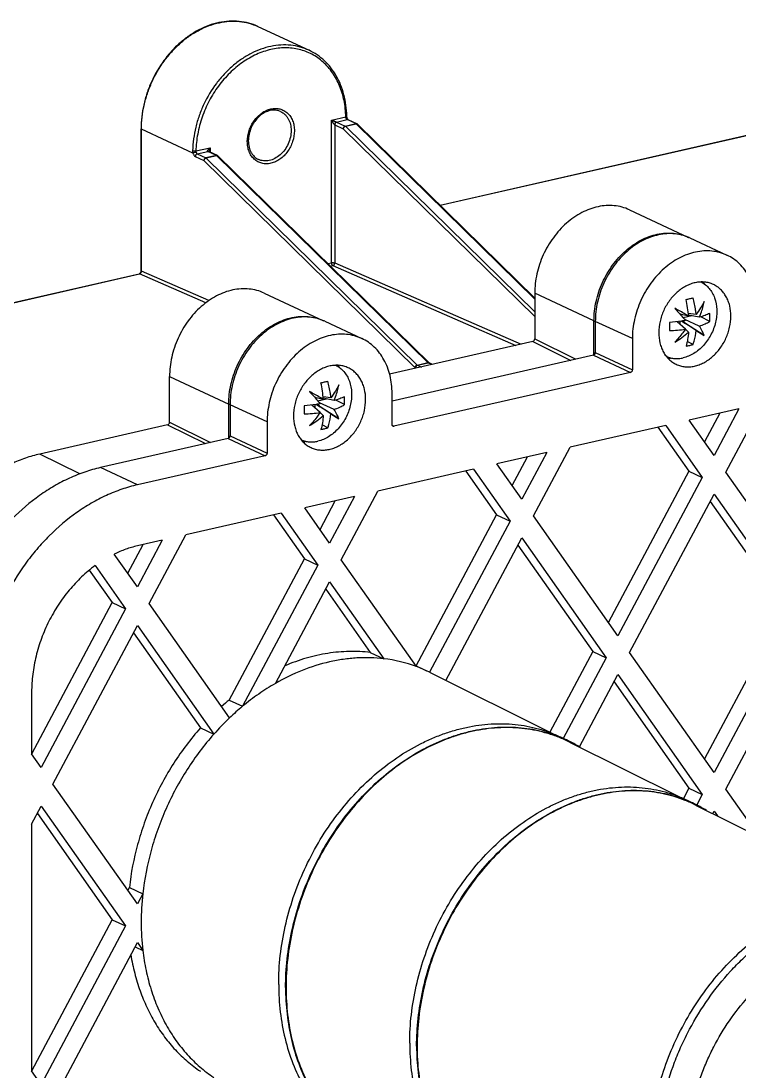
# Model space of a CAD drawing. Header units: millimetres. Extents: x 0 to 594, y 0 to 420.
# Drawn here: x 332.6 to 393.8, y 46.2 to 135.7 of the extents above; entities that cross this region are included whole.
import ezdxf

# ---------------------------------------------------------------- set-up
doc = ezdxf.new("R2010")
doc.units = ezdxf.units.MM
doc.header["$LTSCALE"] = 32.67
doc.layers.add('00_COMPONENTI', color=7, linetype='CONTINUOUS')

msp = doc.modelspace()

# ---------------------------------------------------------------- linework, layer by layer
at = {"layer": '00_COMPONENTI', "color": 7, "linetype": 'Continuous'}
for p, q in [((352.758, 135.214), (357.117, 133.187)), ((361.175, 126.936), (360.447, 127.275)), ((368.276, 119.994), (400.631, 127.369)), ((342.796, 114.404), (342.796, 126.503)), ((376.35, 112.079), (361.231, 126.898)), ((349.298, 124.229), (348.57, 124.567)), ((367.338, 106.563), (349.353, 124.19)), ((384.415, 119.6), (389.463, 117.253)), ((389.577, 117.2), (392.732, 115.733)), ((310.431, 106.807), (342.623, 114.146)), ((353.287, 112.504), (358.335, 110.157)), ((376.35, 112.492), (376.35, 108.599)), ((358.45, 110.103), (361.604, 108.637)), ((381.512, 110.092), (381.512, 107.444)), ((389.19, 109.43), (388.475, 110.065)), ((388.728, 110.1), (388.728, 109.841)), ((389.458, 110.545), (388.731, 110.714)), ((390.103, 109.329), (388.874, 110.122)), ((388.874, 110.122), (389.19, 109.92)), ((389.736, 110.578), (388.994, 110.409)), ((389.19, 109.92), (389.017, 110.145)), ((390.371, 109.699), (389.131, 110.246)), ((390.103, 110.692), (389.438, 110.779)), ((390.371, 110.444), (389.45, 110.638)), ((391.268, 110.1), (390.517, 110.488)), ((389.458, 109.182), (389.186, 109.425)), ((389.19, 109.43), (389.187, 109.424)), ((390.791, 108.889), (389.19, 109.92)), ((390.103, 109.329), (390.791, 108.889)), ((376.186, 108.373), (363.983, 105.591)), ((384.667, 108.625), (384.667, 105.977)), ((389.839, 108.124), (389.346, 108.379)), ((381.349, 107.218), (364.188, 103.306)), ((367.631, 106.423), (367.351, 106.553)), ((384.503, 105.751), (364.352, 101.157)), ((345.223, 101.503), (345.223, 105.396)), ((364.188, 101.309), (364.188, 103.956)), ((350.385, 102.996), (350.385, 100.348)), ((358.062, 102.334), (357.347, 102.969)), ((357.6, 103.004), (357.6, 102.745)), ((358.33, 103.449), (357.603, 103.618)), ((357.746, 103.026), (358.062, 102.824)), ((358.976, 102.233), (357.746, 103.026)), ((358.608, 103.482), (357.867, 103.313)), ((358.062, 102.824), (357.889, 103.049)), ((359.243, 102.603), (358.003, 103.15)), ((358.976, 103.596), (358.31, 103.683)), ((359.243, 103.348), (358.323, 103.542)), ((360.14, 103.004), (359.389, 103.392)), ((392.63, 97.262), (395.749, 103.114)), ((358.33, 102.086), (358.058, 102.329)), ((358.062, 102.334), (358.059, 102.328)), ((359.663, 101.793), (358.062, 102.824)), ((358.976, 102.233), (359.663, 101.793)), ((393.749, 102.658), (389.511, 101.692)), ((392.119, 102.287), (390.815, 99.84)), ((393.749, 102.658), (391.63, 98.683)), ((345.059, 101.277), (334.164, 98.793)), ((353.539, 101.529), (353.539, 98.881)), ((358.711, 101.028), (358.218, 101.283)), ((387.511, 101.236), (379.365, 99.379)), ((386.846, 101.085), (389.483, 97.34)), ((387.511, 101.236), (390.63, 96.806)), ((391.63, 98.683), (389.511, 101.692)), ((350.221, 100.122), (339.326, 97.638)), ((376.247, 93.528), (379.365, 99.379)), ((353.376, 98.655), (342.481, 96.171)), ((377.365, 98.923), (373.128, 97.958)), ((374.432, 96.105), (375.736, 98.552)), ((377.365, 98.923), (375.247, 94.948)), ((371.128, 97.502), (362.982, 95.645)), ((371.128, 97.502), (374.247, 93.072)), ((375.247, 94.948), (373.128, 97.958)), ((370.463, 97.35), (373.1, 93.605)), ((389.483, 97.34), (382.624, 84.469)), ((390.63, 96.806), (383.438, 83.312)), ((389.483, 97.34), (390.63, 96.806)), ((399.821, 87.047), (392.63, 97.262)), ((360.982, 95.189), (356.745, 94.223)), ((358.049, 92.371), (359.353, 94.817)), ((360.982, 95.189), (358.864, 91.213)), ((359.864, 89.793), (362.982, 95.645)), ((384.438, 81.892), (391.63, 95.386)), ((391.63, 95.386), (398.821, 85.17)), ((358.864, 91.213), (356.745, 94.223)), ((391.297, 94.762), (397.674, 85.704)), ((354.745, 93.767), (346.599, 91.91)), ((354.08, 93.615), (356.717, 89.87)), ((354.745, 93.767), (357.864, 89.337)), ((366.244, 80.742), (373.1, 93.605)), ((374.247, 93.072), (367.39, 80.205)), ((373.1, 93.605), (374.247, 93.072)), ((383.438, 83.312), (376.247, 93.528)), ((344.599, 91.454), (342.481, 87.479)), ((344.599, 91.454), (342.481, 90.971)), ((343.481, 86.058), (346.599, 91.91)), ((368.778, 79.512), (375.247, 91.651)), ((375.247, 91.651), (382.438, 81.436)), ((341.666, 88.636), (342.97, 91.082)), ((374.914, 91.027), (381.291, 81.969)), ((342.481, 87.479), (340.514, 90.272)), ((350.307, 77.843), (356.717, 89.87)), ((356.717, 89.87), (357.864, 89.337)), ((366.274, 80.688), (359.864, 89.793)), ((338.388, 88.9), (340.334, 86.136)), ((338.886, 89.288), (341.481, 85.602)), ((357.864, 89.337), (351.454, 77.309)), ((354.248, 79.256), (358.864, 87.916)), ((358.864, 87.916), (363.479, 81.36)), ((358.531, 87.293), (362.332, 81.894)), ((333.475, 73.265), (340.334, 86.136)), ((340.334, 86.136), (341.481, 85.602)), ((350.338, 76.318), (343.481, 86.058)), ((341.481, 85.602), (334.289, 72.108)), ((397.674, 85.704), (390.815, 72.833)), ((398.821, 85.17), (391.63, 71.676)), ((335.289, 70.687), (342.481, 84.182)), ((342.481, 84.182), (348.996, 74.927)), ((342.148, 83.558), (347.849, 75.46)), ((392.63, 70.256), (399.821, 83.75)), ((362.332, 81.894), (363.479, 81.36)), ((381.291, 81.969), (377.629, 75.096)), ((382.438, 81.436), (378.783, 74.576)), ((381.291, 81.969), (382.438, 81.436)), ((391.63, 71.676), (384.438, 81.892)), ((366.232, 80.747), (367.127, 80.331)), ((367.39, 80.205), (367.127, 80.331)), ((367.39, 80.205), (377.796, 75.013)), ((380.151, 73.847), (383.438, 80.015)), ((383.438, 80.015), (390.63, 69.8)), ((383.106, 79.391), (389.483, 70.333)), ((333.47, 78.516), (333.47, 73.271)), ((350.307, 77.843), (351.454, 77.309)), ((347.849, 75.46), (348.996, 74.927)), ((378.761, 74.587), (379.327, 74.305)), ((379.305, 74.26), (388.558, 69.643)), ((334.289, 72.108), (333.47, 73.271)), ((342.481, 60.472), (335.289, 70.687)), ((389.483, 70.333), (389.014, 69.453)), ((389.483, 70.333), (390.63, 69.8)), ((390.63, 69.8), (390.152, 68.903)), ((395.5, 66.179), (392.63, 70.256)), ((389.514, 69.222), (390.08, 68.939)), ((390.058, 68.894), (405.719, 61.08)), ((333.47, 67.274), (334.289, 68.811)), ((333.957, 68.187), (340.334, 59.129)), ((334.289, 68.811), (341.481, 58.595)), ((391.517, 68.167), (391.63, 68.379)), ((391.63, 68.379), (391.922, 67.964)), ((333.47, 67.274), (333.47, 46.265)), ((341.666, 61.629), (341.798, 61.877)), ((341.798, 61.877), (342.945, 61.343)), ((342.945, 61.343), (342.481, 60.472)), ((333.475, 46.258), (340.334, 59.129)), ((340.334, 59.129), (341.481, 58.595)), ((341.481, 58.595), (334.289, 45.101)), ((335.289, 43.681), (342.481, 57.175)), ((342.291, 56.819), (342.945, 56.515)), ((342.481, 57.175), (342.945, 56.515)), ((334.289, 45.101), (333.47, 46.265))]:
    msp.add_line(p, q, dxfattribs=at)
at = {"layer": '00_COMPONENTI', "color": 9, "linetype": 'Continuous'}
for p, q in [((359.02, 127.245), (360.246, 127.525)), ((359.02, 115.089), (359.02, 127.245)), ((359.462, 127.077), (360.363, 127.283)), ((359.462, 127.077), (360.19, 126.739)), ((361.091, 126.944), (360.363, 127.283)), ((368.288, 119.982), (400.608, 127.349)), ((342.832, 114.366), (342.832, 126.466)), ((347.222, 124.425), (342.832, 126.466)), ((359.298, 126.851), (359.298, 115.073)), ((359.298, 126.851), (360.026, 126.512)), ((360.026, 126.512), (376.35, 110.513)), ((360.19, 126.739), (361.091, 126.944)), ((360.224, 126.714), (361.125, 126.92)), ((360.224, 126.714), (376.35, 110.909)), ((376.35, 111.998), (361.125, 126.92)), ((347.472, 124.612), (348.698, 124.892)), ((347.584, 124.37), (348.485, 124.575)), ((347.584, 124.37), (348.312, 124.031)), ((349.213, 124.236), (348.485, 124.575)), ((348.698, 124.892), (348.698, 124.507)), ((347.42, 124.143), (348.149, 123.804)), ((348.149, 123.804), (366.133, 106.178)), ((349.213, 124.236), (348.312, 124.031)), ((349.248, 124.212), (348.347, 124.006)), ((348.347, 124.006), (366.331, 106.38)), ((367.232, 106.585), (349.248, 124.212)), ((358.711, 115.018), (359.02, 115.089)), ((358.935, 114.799), (359.136, 114.845)), ((359.136, 114.845), (374.734, 108.042)), ((359.298, 115.073), (375.182, 108.144)), ((310.473, 106.802), (342.666, 114.141)), ((348.313, 111.678), (342.666, 114.141)), ((348.569, 111.864), (342.832, 114.366)), ((381.398, 110.145), (376.35, 112.492)), ((381.398, 107.238), (381.398, 110.145)), ((384.667, 108.625), (381.512, 110.092)), ((376.186, 108.373), (379.418, 106.778)), ((376.35, 108.599), (379.844, 106.875)), ((381.512, 107.444), (384.667, 105.977)), ((366.331, 106.38), (367.232, 106.585)), ((366.365, 106.355), (367.266, 106.561)), ((367.585, 106.412), (367.266, 106.561)), ((381.349, 107.218), (384.503, 105.751)), ((366.202, 106.129), (366.248, 106.107)), ((366.365, 106.355), (366.684, 106.207)), ((345.223, 105.396), (350.27, 103.049)), ((350.27, 100.142), (350.27, 103.049)), ((353.539, 101.529), (350.385, 102.996)), ((345.059, 101.277), (348.29, 99.682)), ((345.223, 101.503), (348.716, 99.779)), ((364.352, 101.157), (364.208, 101.224)), ((350.385, 100.348), (353.539, 98.881)), ((350.221, 100.122), (353.376, 98.655)), ((337.579, 97.107), (334.164, 98.793)), ((342.481, 96.171), (339.326, 97.638))]:
    msp.add_line(p, q, dxfattribs=at)
at = {"layer": '00_COMPONENTI', "color": 7, "linetype": 'Continuous'}
for points in [[(360.356, 127.433), (360.354, 127.439), (360.348, 127.462), (360.343, 127.485), (360.338, 127.509), (360.335, 127.532), (360.333, 127.554), (360.332, 127.576), (360.331, 127.582)], [(342.669, 114.166), (342.655, 114.158), (342.642, 114.151), (342.629, 114.147), (342.623, 114.146)], [(342.796, 114.404), (342.795, 114.396), (342.794, 114.377), (342.791, 114.356), (342.786, 114.335), (342.78, 114.314), (342.772, 114.293), (342.762, 114.272), (342.751, 114.252), (342.739, 114.234), (342.726, 114.217), (342.712, 114.201), (342.698, 114.187), (342.684, 114.176), (342.669, 114.166)]]:
    msp.add_lwpolyline(points, dxfattribs=at)
for centre, radius, start, end in [((361.09, 126.754), 0.201, 45.64342, 64.9971), ((349.213, 124.046), 0.201, 45.64342, 64.9971), ((387.785, 113.645), 3.978, 64.53291, 65.06346), ((387.002, 123.231), 11.485, 281.29677, 282.83336), ((379.009, 109.76), 10.478, 4.29458, 12.1639), ((387.345, 121.744), 9.96, 282.81082, 284.50161), ((356.657, 106.549), 3.979, 64.12587, 65.06343), ((384.359, 114.879), 7.646, 300.87956, 311.82968), ((387.857, 115.516), 7.654, 280.50359, 282.80604), ((388.06, 114.611), 6.726, 282.82785, 285.33619), ((355.874, 116.135), 11.485, 281.29677, 282.83336), ((347.882, 102.664), 10.478, 4.29458, 12.1639), ((356.217, 114.648), 9.96, 282.81082, 284.50161), ((353.231, 107.783), 7.646, 300.87956, 311.82968), ((356.729, 108.42), 7.654, 280.50359, 282.80604), ((356.932, 107.515), 6.726, 282.82785, 285.33619), ((362.076, 69.387), 12.055, 69.62367, 83.31597), ((362.166, 69.661), 11.767, 65.06389, 69.57086), ((364.03, 61.28), 21.509, 129.64277, 131.92468), ((365.29, 60.613), 21.684, 129.64781, 133.59375), ((366.009, 59.851), 22.732, 133.58205, 138.45443), ((374.16, 63.95), 11.572, 63.48269, 66.61027), ((374.148, 63.926), 11.6, 58.35178, 63.48114), ((385.002, 58.763), 11.373, 63.48271, 66.66497), ((384.99, 58.738), 11.4, 58.30399, 63.48111), ((365.121, 58.876), 22.312, 173.65166, 179.94396), ((363.489, 58.89), 20.68, 179.97752, 186.59414)]:
    msp.add_arc(centre, radius, start, end, dxfattribs=at)
at = {"layer": '00_COMPONENTI', "color": 9, "linetype": 'Continuous'}
for centre, radius, start, end in [((388.813, 111.724), 2.554, 35.36139, 42.53786), ((367.3, 106.444), 0.12, 65.07154, 71.84689), ((387.791, 109.494), 2.523, 267.54487, 274.483), ((357.685, 104.628), 2.554, 35.36139, 42.53786), ((356.663, 102.398), 2.523, 267.54487, 274.483)]:
    msp.add_arc(centre, radius, start, end, dxfattribs=at)
at = {"layer": '00_COMPONENTI', "color": 7, "linetype": 'Continuous'}
for centre in [(376.186, 108.562), (345.059, 101.466)]:
    msp.add_ellipse(centre, major_axis=(0.084, 0.181), ratio=0.774468, start_param=-2.601209, end_param=-1.030413, dxfattribs=at)
for points, knots in [([(352.758, 135.214), (352.507, 135.33), (351.983, 135.522), (351.153, 135.674), (350.295, 135.69), (349.422, 135.57), (348.552, 135.318), (347.698, 134.938), (346.876, 134.439), (346.097, 133.828), (345.376, 133.117), (344.503, 132.048), (343.797, 130.836), (343.285, 129.536), (342.915, 128.21), (342.796, 127.181), (342.796, 126.503)], [0, 0, 0, 0, 0.053672, 0.107892, 0.163158, 0.219876, 0.278329, 0.338666, 0.400898, 0.464908, 0.530468, 0.597261, 0.73277, 0.80078, 0.868297, 1, 1, 1, 1]), ([(360.331, 127.582), (360.324, 127.893), (360.277, 128.507), (360.103, 129.399), (359.828, 130.239), (359.456, 131.012), (358.993, 131.706), (358.444, 132.31), (357.818, 132.813), (357.356, 133.076), (357.117, 133.187)], [0, 0, 0, 0, 0.137126, 0.27048, 0.399906, 0.525494, 0.647591, 0.766799, 0.883939, 1, 1, 1, 1]), ([(354.693, 127.973), (354.627, 128.004), (354.487, 128.054), (354.266, 128.094), (354.035, 128.097), (353.798, 128.063), (353.559, 127.991), (353.238, 127.845), (352.857, 127.574), (352.537, 127.216), (352.323, 126.886), (352.14, 126.53), (351.983, 126.061), (351.937, 125.668), (351.937, 125.475)], [0, 0, 0, 0, 0.050702, 0.10222, 0.155269, 0.210382, 0.267885, 0.327898, 0.454831, 0.58933, 0.658423, 0.727995, 0.866224, 1, 1, 1, 1]), ([(360.447, 127.275), (360.444, 127.277), (360.438, 127.282), (360.427, 127.293), (360.415, 127.308), (360.402, 127.327), (360.387, 127.354), (360.37, 127.389), (360.36, 127.418), (360.356, 127.433)], [0, 0, 0, 0, 0.062455, 0.124965, 0.249957, 0.374978, 0.500008, 0.749989, 1, 1, 1, 1]), ([(351.937, 125.475), (351.937, 125.299), (351.965, 125.038), (352.064, 124.712), (352.164, 124.493), (352.29, 124.299), (352.438, 124.131), (352.607, 123.994), (352.731, 123.922), (352.796, 123.892)], [0, 0, 0, 0, 0.278335, 0.409988, 0.536272, 0.657489, 0.774361, 0.888032, 1, 1, 1, 1]), ([(384.415, 119.6), (384.214, 119.693), (383.793, 119.847), (383.127, 119.968), (382.435, 119.98), (381.732, 119.882), (381.028, 119.677), (380.337, 119.368), (379.669, 118.961), (378.817, 118.29), (377.878, 117.249), (377.165, 116.023), (376.749, 114.962), (376.448, 113.882), (376.35, 113.044), (376.35, 112.492)], [0, 0, 0, 0, 0.053065, 0.106733, 0.161545, 0.217933, 0.276193, 0.336465, 0.398749, 0.462907, 0.595567, 0.731711, 0.80004, 0.867853, 1, 1, 1, 1]), ([(389.577, 117.2), (389.377, 117.293), (388.955, 117.447), (388.289, 117.568), (387.597, 117.58), (386.894, 117.482), (386.19, 117.276), (385.499, 116.967), (384.831, 116.561), (383.979, 115.89), (383.04, 114.849), (382.328, 113.622), (381.911, 112.562), (381.61, 111.482), (381.512, 110.644), (381.512, 110.092)], [0, 0, 0, 0, 0.053065, 0.106733, 0.161545, 0.217933, 0.276193, 0.336465, 0.398749, 0.462907, 0.595567, 0.731711, 0.80004, 0.867853, 1, 1, 1, 1]), ([(392.732, 115.733), (392.531, 115.826), (392.11, 115.98), (391.443, 116.101), (390.752, 116.113), (390.048, 116.015), (389.345, 115.81), (388.653, 115.501), (387.986, 115.094), (387.134, 114.423), (386.195, 113.382), (385.482, 112.156), (385.066, 111.095), (384.765, 110.015), (384.667, 109.177), (384.667, 108.625)], [0, 0, 0, 0, 0.053065, 0.106733, 0.161545, 0.217933, 0.276193, 0.336465, 0.398749, 0.462907, 0.595567, 0.731711, 0.80004, 0.867853, 1, 1, 1, 1]), ([(395.316, 111.052), (395.316, 111.313), (395.288, 111.826), (395.158, 112.574), (394.942, 113.277), (394.644, 113.924), (394.268, 114.504), (393.82, 115.007), (393.308, 115.425), (392.928, 115.642), (392.732, 115.733)], [0, 0, 0, 0, 0.13831, 0.272589, 0.402598, 0.528368, 0.65023, 0.768813, 0.885029, 1, 1, 1, 1]), ([(353.287, 112.504), (353.087, 112.597), (352.665, 112.751), (351.999, 112.872), (351.307, 112.884), (350.604, 112.786), (349.9, 112.581), (349.209, 112.272), (348.541, 111.865), (347.689, 111.194), (346.75, 110.153), (346.038, 108.927), (345.621, 107.866), (345.32, 106.786), (345.223, 105.948), (345.223, 105.396)], [0, 0, 0, 0, 0.053065, 0.106733, 0.161545, 0.217933, 0.276193, 0.336465, 0.398749, 0.462907, 0.595567, 0.731711, 0.80004, 0.867853, 1, 1, 1, 1]), ([(391.573, 113.239), (391.457, 113.293), (391.214, 113.382), (390.829, 113.452), (390.43, 113.458), (390.024, 113.402), (389.618, 113.283), (389.079, 113.042), (388.576, 112.689), (388.131, 112.249), (387.722, 111.746), (387.39, 111.175), (387.15, 110.564), (386.976, 109.94), (386.92, 109.457), (386.92, 109.138)], [0, 0, 0, 0, 0.053067, 0.106736, 0.16155, 0.21794, 0.276201, 0.336476, 0.462695, 0.528481, 0.595554, 0.731702, 0.800034, 0.867849, 1, 1, 1, 1]), ([(390.518, 113.453), (390.649, 113.389), (390.901, 113.23), (391.226, 112.916), (391.491, 112.534), (391.763, 111.938), (391.883, 111.258), (391.859, 110.555), (391.736, 109.826), (391.405, 108.946), (390.872, 108.175), (390.347, 107.67), (389.922, 107.362), (389.472, 107.129), (389.157, 107.026), (389, 106.991)], [0, 0, 0, 0, 0.053342, 0.10767, 0.163726, 0.222019, 0.345619, 0.410991, 0.478077, 0.614659, 0.750172, 0.816005, 0.879761, 0.941124, 1, 1, 1, 1]), ([(393.063, 110.539), (393.063, 110.834), (393.016, 111.273), (392.847, 111.822), (392.675, 112.196), (392.459, 112.53), (392.2, 112.821), (391.905, 113.061), (391.686, 113.187), (391.573, 113.239)], [0, 0, 0, 0, 0.272245, 0.402315, 0.528145, 0.650064, 0.768704, 0.884974, 1, 1, 1, 1]), ([(390.103, 110.692), (390.092, 110.81), (390.036, 111.285), (389.936, 111.755), (389.839, 112.102)], [0, 0, 0, 0, 0.247438, 1, 1, 1, 1]), ([(388.283, 111.212), (388.363, 111.124), (388.673, 110.785), (388.974, 110.438), (389.19, 110.175)], [0, 0, 0, 0, 0.258792, 1, 1, 1, 1]), ([(389.458, 110.545), (389.366, 110.6), (388.978, 110.829), (388.585, 111.049), (388.283, 111.212)], [0, 0, 0, 0, 0.238253, 1, 1, 1, 1]), ([(390.791, 111.783), (390.699, 111.597), (390.486, 111.221), (390.238, 110.868), (390.103, 110.692)], [0, 0, 0, 0, 0.484307, 1, 1, 1, 1]), ([(390.371, 110.444), (390.419, 110.554), (390.595, 110.988), (390.725, 111.441), (390.791, 111.783)], [0, 0, 0, 0, 0.255277, 1, 1, 1, 1]), ([(358.45, 110.103), (358.249, 110.197), (357.828, 110.35), (357.161, 110.472), (356.47, 110.484), (355.766, 110.386), (355.062, 110.18), (354.371, 109.871), (353.703, 109.465), (352.851, 108.794), (351.912, 107.753), (351.2, 106.526), (350.783, 105.466), (350.482, 104.386), (350.385, 103.548), (350.385, 102.996)], [0, 0, 0, 0, 0.053065, 0.106733, 0.161545, 0.217933, 0.276193, 0.336465, 0.398749, 0.462907, 0.595567, 0.731711, 0.80004, 0.867853, 1, 1, 1, 1]), ([(389.19, 110.175), (389.081, 110.155), (388.627, 110.08), (388.17, 110.025), (387.823, 109.992)], [0, 0, 0, 0, 0.241443, 1, 1, 1, 1]), ([(388.411, 106.438), (388.527, 106.384), (388.77, 106.296), (389.154, 106.226), (389.553, 106.219), (389.959, 106.275), (390.365, 106.394), (390.905, 106.635), (391.407, 106.989), (391.852, 107.428), (392.262, 107.932), (392.593, 108.502), (392.833, 109.114), (393.007, 109.737), (393.063, 110.221), (393.063, 110.539)], [0, 0, 0, 0, 0.053067, 0.106736, 0.16155, 0.21794, 0.276201, 0.336476, 0.462695, 0.528481, 0.595554, 0.731702, 0.800034, 0.867849, 1, 1, 1, 1]), ([(391.268, 110.778), (391.136, 110.713), (390.84, 110.59), (390.536, 110.492), (390.371, 110.444)], [0, 0, 0, 0, 0.462397, 1, 1, 1, 1]), ([(390.371, 109.699), (390.537, 109.752), (390.845, 109.867), (391.138, 110.018), (391.268, 110.1)], [0, 0, 0, 0, 0.531725, 1, 1, 1, 1]), ([(391.268, 110.1), (391.271, 110.156), (391.28, 110.381), (391.277, 110.608), (391.268, 110.778)], [0, 0, 0, 0, 0.246153, 1, 1, 1, 1]), ([(386.92, 109.138), (386.92, 108.843), (386.967, 108.404), (387.136, 107.855), (387.308, 107.482), (387.525, 107.147), (387.783, 106.857), (388.078, 106.616), (388.297, 106.491), (388.411, 106.438)], [0, 0, 0, 0, 0.272245, 0.402315, 0.528145, 0.650064, 0.768704, 0.884974, 1, 1, 1, 1]), ([(387.823, 109.992), (387.825, 109.935), (387.832, 109.709), (387.83, 109.483), (387.823, 109.315)], [0, 0, 0, 0, 0.254134, 1, 1, 1, 1]), ([(387.823, 109.315), (388.056, 109.32), (388.514, 109.344), (388.969, 109.396), (389.19, 109.43)], [0, 0, 0, 0, 0.51068, 1, 1, 1, 1]), ([(389.187, 109.424), (389.118, 109.325), (388.84, 108.937), (388.531, 108.572), (388.283, 108.317)], [0, 0, 0, 0, 0.253748, 1, 1, 1, 1]), ([(389.458, 109.182), (389.441, 108.973), (389.392, 108.572), (389.305, 108.177), (389.252, 107.991)], [0, 0, 0, 0, 0.519436, 1, 1, 1, 1]), ([(389.839, 108.124), (389.872, 108.217), (389.998, 108.609), (390.071, 109.017), (390.103, 109.329)], [0, 0, 0, 0, 0.23849, 1, 1, 1, 1]), ([(390.791, 108.889), (390.744, 109.021), (390.617, 109.299), (390.461, 109.561), (390.371, 109.699)], [0, 0, 0, 0, 0.460123, 1, 1, 1, 1]), ([(361.604, 108.637), (361.403, 108.73), (360.982, 108.884), (360.316, 109.005), (359.624, 109.017), (358.921, 108.919), (358.217, 108.714), (357.526, 108.405), (356.858, 107.998), (356.006, 107.327), (355.067, 106.286), (354.355, 105.06), (353.938, 103.999), (353.637, 102.919), (353.539, 102.081), (353.539, 101.529)], [0, 0, 0, 0, 0.053065, 0.106733, 0.161545, 0.217933, 0.276193, 0.336465, 0.398749, 0.462907, 0.595567, 0.731711, 0.80004, 0.867853, 1, 1, 1, 1]), ([(364.188, 103.956), (364.188, 104.217), (364.16, 104.73), (364.03, 105.478), (363.814, 106.181), (363.516, 106.828), (363.14, 107.408), (362.692, 107.911), (362.18, 108.329), (361.8, 108.546), (361.604, 108.637)], [0, 0, 0, 0, 0.13831, 0.272589, 0.402598, 0.528368, 0.65023, 0.768813, 0.885029, 1, 1, 1, 1]), ([(381.349, 107.218), (381.371, 107.223), (381.416, 107.244), (381.468, 107.298), (381.504, 107.367), (381.512, 107.419), (381.512, 107.444)], [0, 0, 0, 0, 0.231117, 0.482983, 0.744446, 1, 1, 1, 1]), ([(367.351, 106.553), (367.35, 106.553), (367.345, 106.557), (367.341, 106.56), (367.338, 106.563)], [0, 0, 0, 0, 0.277142, 1, 1, 1, 1]), ([(387.571, 107.105), (387.679, 107.058), (387.905, 106.981), (388.262, 106.924), (388.631, 106.924), (388.877, 106.963), (389, 106.991)], [0, 0, 0, 0, 0.243153, 0.489354, 0.741054, 1, 1, 1, 1]), ([(360.445, 106.143), (360.329, 106.197), (360.086, 106.286), (359.701, 106.356), (359.303, 106.362), (358.897, 106.306), (358.491, 106.187), (357.951, 105.946), (357.448, 105.592), (357.004, 105.153), (356.594, 104.65), (356.262, 104.079), (356.022, 103.468), (355.848, 102.844), (355.792, 102.361), (355.792, 102.042)], [0, 0, 0, 0, 0.053067, 0.106736, 0.16155, 0.21794, 0.276201, 0.336476, 0.462695, 0.528481, 0.595554, 0.731702, 0.800034, 0.867849, 1, 1, 1, 1]), ([(359.39, 106.357), (359.521, 106.293), (359.773, 106.134), (360.098, 105.82), (360.364, 105.438), (360.635, 104.842), (360.755, 104.162), (360.731, 103.459), (360.608, 102.73), (360.278, 101.85), (359.744, 101.079), (359.22, 100.574), (358.794, 100.265), (358.345, 100.033), (358.029, 99.93), (357.872, 99.895)], [0, 0, 0, 0, 0.053342, 0.10767, 0.163726, 0.222019, 0.345619, 0.410991, 0.478077, 0.614659, 0.750172, 0.816005, 0.879761, 0.941124, 1, 1, 1, 1]), ([(361.936, 103.443), (361.936, 103.738), (361.888, 104.177), (361.72, 104.726), (361.548, 105.1), (361.331, 105.434), (361.072, 105.725), (360.777, 105.965), (360.558, 106.09), (360.445, 106.143)], [0, 0, 0, 0, 0.272245, 0.402315, 0.528145, 0.650064, 0.768704, 0.884974, 1, 1, 1, 1]), ([(384.667, 105.977), (384.667, 105.952), (384.658, 105.9), (384.623, 105.831), (384.57, 105.778), (384.526, 105.756), (384.503, 105.751)], [0, 0, 0, 0, 0.255554, 0.517017, 0.768883, 1, 1, 1, 1]), ([(358.976, 103.596), (358.964, 103.714), (358.908, 104.189), (358.808, 104.659), (358.711, 105.006)], [0, 0, 0, 0, 0.247438, 1, 1, 1, 1]), ([(359.663, 104.687), (359.571, 104.5), (359.358, 104.125), (359.111, 103.772), (358.976, 103.596)], [0, 0, 0, 0, 0.484307, 1, 1, 1, 1]), ([(359.243, 103.348), (359.291, 103.458), (359.467, 103.892), (359.597, 104.345), (359.663, 104.687)], [0, 0, 0, 0, 0.255277, 1, 1, 1, 1]), ([(357.155, 104.116), (357.236, 104.028), (357.545, 103.689), (357.846, 103.341), (358.062, 103.079)], [0, 0, 0, 0, 0.258792, 1, 1, 1, 1]), ([(358.33, 103.449), (358.238, 103.504), (357.85, 103.733), (357.457, 103.953), (357.155, 104.116)], [0, 0, 0, 0, 0.238253, 1, 1, 1, 1]), ([(358.062, 103.079), (357.953, 103.059), (357.499, 102.984), (357.042, 102.929), (356.695, 102.896)], [0, 0, 0, 0, 0.241443, 1, 1, 1, 1]), ([(356.695, 102.896), (356.697, 102.839), (356.704, 102.613), (356.702, 102.387), (356.695, 102.219)], [0, 0, 0, 0, 0.254134, 1, 1, 1, 1]), ([(357.283, 99.342), (357.399, 99.288), (357.642, 99.2), (358.026, 99.13), (358.425, 99.123), (358.831, 99.179), (359.237, 99.298), (359.777, 99.539), (360.28, 99.893), (360.724, 100.332), (361.134, 100.836), (361.465, 101.406), (361.706, 102.018), (361.879, 102.641), (361.936, 103.125), (361.936, 103.443)], [0, 0, 0, 0, 0.053067, 0.106736, 0.16155, 0.21794, 0.276201, 0.336476, 0.462695, 0.528481, 0.595554, 0.731702, 0.800034, 0.867849, 1, 1, 1, 1]), ([(360.14, 103.682), (360.008, 103.617), (359.712, 103.494), (359.408, 103.396), (359.243, 103.348)], [0, 0, 0, 0, 0.462397, 1, 1, 1, 1]), ([(359.243, 102.603), (359.409, 102.656), (359.717, 102.771), (360.01, 102.922), (360.14, 103.004)], [0, 0, 0, 0, 0.531725, 1, 1, 1, 1]), ([(360.14, 103.004), (360.143, 103.06), (360.152, 103.285), (360.149, 103.512), (360.14, 103.682)], [0, 0, 0, 0, 0.246153, 1, 1, 1, 1]), ([(355.792, 102.042), (355.792, 101.747), (355.84, 101.308), (356.008, 100.759), (356.18, 100.386), (356.397, 100.051), (356.655, 99.761), (356.951, 99.52), (357.17, 99.395), (357.283, 99.342)], [0, 0, 0, 0, 0.272245, 0.402315, 0.528145, 0.650064, 0.768704, 0.884974, 1, 1, 1, 1]), ([(356.695, 102.219), (356.928, 102.224), (357.386, 102.248), (357.841, 102.3), (358.062, 102.334)], [0, 0, 0, 0, 0.51068, 1, 1, 1, 1]), ([(358.059, 102.328), (357.99, 102.229), (357.712, 101.841), (357.403, 101.476), (357.155, 101.221)], [0, 0, 0, 0, 0.253748, 1, 1, 1, 1]), ([(358.33, 102.086), (358.313, 101.877), (358.264, 101.476), (358.177, 101.081), (358.124, 100.895)], [0, 0, 0, 0, 0.519436, 1, 1, 1, 1]), ([(358.711, 101.028), (358.744, 101.121), (358.87, 101.513), (358.943, 101.921), (358.976, 102.233)], [0, 0, 0, 0, 0.23849, 1, 1, 1, 1]), ([(359.663, 101.793), (359.616, 101.925), (359.489, 102.203), (359.333, 102.465), (359.243, 102.603)], [0, 0, 0, 0, 0.460123, 1, 1, 1, 1]), ([(364.268, 101.165), (364.256, 101.171), (364.233, 101.186), (364.207, 101.22), (364.192, 101.263), (364.188, 101.293), (364.188, 101.309)], [0, 0, 0, 0, 0.230989, 0.471348, 0.727198, 1, 1, 1, 1]), ([(364.352, 101.157), (364.338, 101.154), (364.309, 101.152), (364.281, 101.159), (364.268, 101.165)], [0, 0, 0, 0, 0.510835, 1, 1, 1, 1]), ([(350.221, 100.122), (350.243, 100.127), (350.288, 100.148), (350.34, 100.202), (350.376, 100.271), (350.385, 100.323), (350.385, 100.348)], [0, 0, 0, 0, 0.231117, 0.482983, 0.744446, 1, 1, 1, 1]), ([(356.443, 100.009), (356.551, 99.962), (356.778, 99.885), (357.134, 99.828), (357.503, 99.828), (357.749, 99.867), (357.872, 99.895)], [0, 0, 0, 0, 0.243153, 0.489354, 0.741054, 1, 1, 1, 1]), ([(334.164, 98.793), (333.752, 98.699), (332.927, 98.464), (331.719, 97.979), (330.534, 97.365), (328.986, 96.37), (327.176, 94.831), (325.297, 92.613), (323.754, 90.087), (322.794, 87.797), (322.245, 85.9), (321.851, 84.003), (321.727, 82.557), (321.727, 81.602)], [0, 0, 0, 0, 0.05575, 0.112927, 0.171553, 0.231591, 0.355407, 0.483326, 0.61368, 0.74453, 0.809562, 0.873979, 1, 1, 1, 1]), ([(353.539, 98.881), (353.539, 98.856), (353.53, 98.804), (353.495, 98.735), (353.443, 98.681), (353.398, 98.66), (353.376, 98.655)], [0, 0, 0, 0, 0.255554, 0.517017, 0.768883, 1, 1, 1, 1]), ([(339.326, 97.638), (338.878, 97.536), (337.982, 97.28), (336.669, 96.753), (335.381, 96.086), (333.699, 95.005), (332.138, 93.677), (330.731, 92.151), (329.417, 90.474), (328.013, 88.176), (326.971, 85.688), (326.373, 83.627), (325.946, 81.566), (325.81, 79.994), (325.81, 78.956)], [0, 0, 0, 0, 0.055744, 0.112916, 0.171535, 0.231567, 0.35537, 0.418958, 0.483378, 0.61372, 0.744556, 0.809581, 0.873991, 1, 1, 1, 1]), ([(342.481, 96.171), (342.033, 96.069), (341.137, 95.813), (339.823, 95.287), (338.536, 94.619), (336.854, 93.538), (335.292, 92.21), (333.886, 90.684), (332.572, 89.008), (331.168, 86.709), (330.125, 84.221), (329.528, 82.16), (329.101, 80.099), (328.965, 78.527), (328.965, 77.489)], [0, 0, 0, 0, 0.055744, 0.112916, 0.171535, 0.231567, 0.35537, 0.418958, 0.483378, 0.61372, 0.744556, 0.809581, 0.873991, 1, 1, 1, 1]), ([(342.481, 90.971), (342.146, 90.895), (341.476, 90.698), (340.832, 90.426), (340.514, 90.272)], [0, 0, 0, 0, 0.492914, 1, 1, 1, 1]), ([(338.886, 89.288), (338.481, 88.992), (337.698, 88.338), (336.643, 87.21), (335.71, 85.944), (334.918, 84.566), (334.283, 83.105), (333.819, 81.592), (333.536, 80.056), (333.47, 79.025), (333.47, 78.516)], [0, 0, 0, 0, 0.120611, 0.244362, 0.370426, 0.497834, 0.625535, 0.752459, 0.877585, 1, 1, 1, 1]), ([(363.479, 81.36), (363.104, 81.405), (362.342, 81.46), (361.189, 81.442), (360.024, 81.323), (358.449, 81.029), (356.479, 80.408), (354.982, 79.677), (354.248, 79.256)], [0, 0, 0, 0, 0.11795, 0.237522, 0.358985, 0.482557, 0.736433, 1, 1, 1, 1]), ([(362.332, 81.894), (362.037, 81.929), (361.441, 81.978), (360.539, 81.989), (359.627, 81.938), (358.396, 81.786), (356.846, 81.439), (355.642, 81.009), (355.046, 80.757)], [0, 0, 0, 0, 0.119642, 0.24053, 0.362843, 0.486735, 0.739613, 1, 1, 1, 1]), ([(354.248, 79.256), (353.761, 78.976), (352.801, 78.365), (351.896, 77.676), (351.454, 77.309)], [0, 0, 0, 0, 0.494724, 1, 1, 1, 1]), ([(347.849, 75.46), (347.019, 74.525), (345.879, 73.012), (344.6, 70.839), (343.76, 69.129), (343.051, 67.363), (342.295, 64.966), (341.935, 63.114), (341.798, 61.877)], [0, 0, 0, 0, 0.248633, 0.374527, 0.500794, 0.626959, 0.752548, 1, 1, 1, 1]), ([(354.525, 53.62), (354.525, 54.441), (354.622, 56.1), (355.043, 58.577), (355.733, 61.03), (356.68, 63.415), (357.868, 65.692), (359.275, 67.819), (360.878, 69.76), (362.648, 71.481), (364.555, 72.951), (366.245, 73.953), (367.632, 74.602), (368.676, 75.008), (369.728, 75.335), (370.783, 75.582), (371.836, 75.747), (372.882, 75.83), (373.917, 75.83), (374.937, 75.747), (375.936, 75.582), (376.911, 75.334), (377.856, 75.007), (378.464, 74.735), (378.761, 74.587)], [0, 0, 0, 0, 0.065547, 0.132463, 0.200343, 0.26873, 0.337145, 0.405105, 0.47215, 0.537868, 0.601918, 0.664056, 0.69438, 0.724189, 0.75349, 0.782299, 0.81064, 0.83855, 0.866072, 0.89326, 0.920176, 0.946889, 0.973471, 1, 1, 1, 1]), ([(355.113, 53.357), (355.113, 54.16), (355.206, 55.784), (355.61, 58.21), (356.272, 60.615), (357.183, 62.957), (358.326, 65.197), (359.682, 67.298), (361.229, 69.225), (362.94, 70.944), (364.787, 72.426), (366.428, 73.452), (367.777, 74.128), (368.795, 74.558), (369.823, 74.913), (370.855, 75.191), (371.887, 75.392), (372.916, 75.513), (373.936, 75.556), (374.943, 75.519), (375.933, 75.403), (376.902, 75.207), (377.845, 74.934), (378.455, 74.701), (378.754, 74.571)], [0, 0, 0, 0, 0.065332, 0.13201, 0.199646, 0.267805, 0.336029, 0.403854, 0.470837, 0.536576, 0.600731, 0.663053, 0.693492, 0.723428, 0.752864, 0.78181, 0.810287, 0.838324, 0.865959, 0.893238, 0.920217, 0.946958, 0.973528, 1, 1, 1, 1]), ([(379.305, 74.26), (379.009, 74.408), (378.403, 74.678), (377.461, 75.005), (376.49, 75.251), (375.494, 75.415), (374.478, 75.498), (373.447, 75.498), (372.404, 75.416), (371.355, 75.251), (370.304, 75.005), (369.256, 74.679), (368.215, 74.275), (366.833, 73.628), (365.149, 72.629), (363.249, 71.164), (361.485, 69.45), (359.887, 67.515), (358.485, 65.395), (357.301, 63.127), (356.357, 60.75), (355.669, 58.306), (355.25, 55.837), (355.154, 54.184), (355.154, 53.366)], [0, 0, 0, 0, 0.026529, 0.053111, 0.079824, 0.10674, 0.133928, 0.16145, 0.18936, 0.217701, 0.24651, 0.275811, 0.30562, 0.335944, 0.398082, 0.462132, 0.52785, 0.594895, 0.662855, 0.73127, 0.799657, 0.867537, 0.934453, 1, 1, 1, 1]), ([(348.996, 74.927), (348.166, 73.991), (347.026, 72.478), (345.747, 70.306), (344.907, 68.596), (344.199, 66.829), (343.442, 64.433), (343.083, 62.581), (342.945, 61.343)], [0, 0, 0, 0, 0.248633, 0.374527, 0.500794, 0.626959, 0.752548, 1, 1, 1, 1]), ([(365.695, 48.615), (365.695, 49.421), (365.79, 51.052), (366.203, 53.487), (366.882, 55.897), (367.812, 58.242), (368.98, 60.479), (370.363, 62.57), (371.939, 64.478), (373.679, 66.169), (375.553, 67.613), (377.213, 68.599), (378.577, 69.237), (379.603, 69.636), (380.637, 69.957), (381.673, 70.199), (382.708, 70.361), (383.736, 70.443), (384.754, 70.443), (385.756, 70.361), (386.738, 70.199), (387.696, 69.956), (388.624, 69.634), (389.222, 69.367), (389.514, 69.222)], [0, 0, 0, 0, 0.065547, 0.132463, 0.200343, 0.26873, 0.337145, 0.405105, 0.47215, 0.537868, 0.601918, 0.664056, 0.69438, 0.724189, 0.75349, 0.782299, 0.81064, 0.83855, 0.866072, 0.89326, 0.920176, 0.946889, 0.973471, 1, 1, 1, 1]), ([(366.283, 48.351), (366.283, 49.141), (366.374, 50.737), (366.77, 53.12), (367.421, 55.482), (368.316, 57.783), (369.438, 59.984), (370.77, 62.049), (372.29, 63.942), (373.97, 65.632), (375.785, 67.089), (377.396, 68.097), (378.722, 68.762), (379.722, 69.185), (380.731, 69.534), (381.745, 69.808), (382.759, 70.006), (383.77, 70.126), (384.772, 70.169), (385.762, 70.133), (386.735, 70.02), (387.687, 69.829), (388.614, 69.561), (389.214, 69.332), (389.507, 69.206)], [0, 0, 0, 0, 0.065329, 0.132002, 0.199633, 0.267789, 0.336009, 0.403832, 0.470814, 0.536552, 0.60071, 0.663034, 0.693475, 0.723413, 0.752852, 0.781801, 0.81028, 0.838319, 0.865956, 0.893237, 0.920217, 0.946959, 0.973529, 1, 1, 1, 1]), ([(390.058, 68.894), (389.767, 69.04), (389.172, 69.305), (388.246, 69.626), (387.292, 69.868), (386.313, 70.03), (385.315, 70.111), (384.301, 70.111), (383.276, 70.03), (382.245, 69.868), (381.212, 69.627), (380.182, 69.307), (379.159, 68.909), (377.801, 68.274), (376.146, 67.292), (374.279, 65.852), (372.545, 64.167), (370.975, 62.266), (369.597, 60.183), (368.434, 57.953), (367.506, 55.617), (366.83, 53.215), (366.418, 50.789), (366.323, 49.164), (366.323, 48.361)], [0, 0, 0, 0, 0.026529, 0.053111, 0.079824, 0.10674, 0.133928, 0.16145, 0.18936, 0.217701, 0.24651, 0.275811, 0.30562, 0.335944, 0.398082, 0.462132, 0.52785, 0.594895, 0.662855, 0.73127, 0.799657, 0.867537, 0.934453, 1, 1, 1, 1]), ([(388.201, 30.387), (387.854, 31.007), (387.241, 32.321), (386.587, 34.432), (386.195, 36.68), (386.025, 39.842), (386.405, 43.082), (387.286, 46.252), (388.2, 48.59), (389.346, 50.825), (391.142, 53.595), (393.323, 56.039), (395.811, 58.027), (397.763, 59.24), (399.786, 60.171), (401.184, 60.598), (401.882, 60.758)], [0, 0, 0, 0, 0.056468, 0.114867, 0.175215, 0.237402, 0.366128, 0.432167, 0.49871, 0.565306, 0.631504, 0.760829, 0.823422, 0.88422, 0.943084, 1, 1, 1, 1]), ([(393.775, 25.116), (393.424, 25.303), (392.738, 25.716), (391.773, 26.44), (390.878, 27.265), (390.057, 28.186), (389.315, 29.198), (388.658, 30.293), (388.09, 31.464), (387.448, 33.133), (386.89, 35.376), (386.625, 38.211), (386.761, 41.146), (387.294, 44.108), (388.056, 46.533), (388.847, 48.42), (389.754, 50.255), (391.088, 52.423), (392.673, 54.393), (394.067, 55.812), (395.513, 57.098), (397.063, 58.213), (398.693, 59.127), (399.929, 59.7), (401.182, 60.161), (402.031, 60.394), (402.456, 60.491)], [0, 0, 0, 0, 0.026593, 0.053356, 0.080394, 0.1078, 0.135656, 0.164027, 0.192965, 0.222501, 0.283371, 0.346632, 0.412, 0.479014, 0.547085, 0.581326, 0.615577, 0.683729, 0.750898, 0.783941, 0.816521, 0.880045, 0.910953, 0.941248, 0.970926, 1, 1, 1, 1]), ([(395.71, 27.781), (395.405, 27.923), (394.809, 28.239), (393.967, 28.806), (393.182, 29.462), (392.458, 30.203), (391.8, 31.024), (391.213, 31.919), (390.701, 32.882), (390.115, 34.262), (389.592, 36.129), (389.309, 38.503), (389.371, 40.974), (389.775, 43.477), (390.386, 45.532), (391.032, 47.134), (391.778, 48.695), (392.886, 50.541), (394.211, 52.221), (395.38, 53.431), (396.596, 54.528), (398.212, 55.706), (399.954, 56.61), (401.379, 57.138), (402.097, 57.336), (402.456, 57.418)], [0, 0, 0, 0, 0.026615, 0.053346, 0.080305, 0.107596, 0.135307, 0.163517, 0.192283, 0.221648, 0.2822, 0.345218, 0.410444, 0.477427, 0.545572, 0.579885, 0.614228, 0.682606, 0.750039, 0.783218, 0.815933, 0.879709, 0.941079, 0.970847, 1, 1, 1, 1]), ([(342.945, 56.515), (343.012, 55.942), (343.195, 54.813), (343.62, 53.174), (344.189, 51.623), (344.898, 50.174), (345.739, 48.842), (346.705, 47.639), (347.787, 46.577), (348.583, 45.967), (348.996, 45.69)], [0, 0, 0, 0, 0.135439, 0.267656, 0.39661, 0.522389, 0.645209, 0.765417, 0.883487, 1, 1, 1, 1]), ([(341.926, 56.138), (342.013, 55.612), (342.229, 54.579), (342.685, 53.082), (343.264, 51.666), (343.964, 50.345), (344.777, 49.128), (345.698, 48.026), (346.718, 47.048), (347.464, 46.482), (347.849, 46.223)], [0, 0, 0, 0, 0.134707, 0.266353, 0.39495, 0.520615, 0.643572, 0.764152, 0.882789, 1, 1, 1, 1]), ([(354.525, 53.62), (354.525, 52.832), (354.612, 51.277), (355.015, 49.014), (355.683, 46.89), (356.604, 44.942), (357.578, 43.483), (358.467, 42.442), (359.18, 41.73), (359.942, 41.085), (360.749, 40.51), (361.598, 40.007), (362.189, 39.722), (362.489, 39.592)], [0, 0, 0, 0, 0.13846, 0.272793, 0.402757, 0.528402, 0.650093, 0.709705, 0.768613, 0.826946, 0.884851, 0.942481, 1, 1, 1, 1]), ([(355.113, 53.357), (355.113, 52.6), (355.193, 51.108), (355.564, 48.931), (356.18, 46.88), (357.03, 44.987), (357.93, 43.556), (358.753, 42.524), (359.415, 41.813), (360.122, 41.162), (360.873, 40.574), (361.663, 40.052), (362.216, 39.748), (362.497, 39.608)], [0, 0, 0, 0, 0.138076, 0.272218, 0.402189, 0.528005, 0.649961, 0.709703, 0.768722, 0.827128, 0.88505, 0.942626, 1, 1, 1, 1]), ([(355.154, 53.366), (355.154, 52.581), (355.241, 51.031), (355.642, 48.776), (356.307, 46.66), (357.225, 44.719), (358.196, 43.264), (359.082, 42.227), (359.793, 41.518), (360.552, 40.875), (361.356, 40.302), (362.202, 39.801), (362.791, 39.516), (363.09, 39.387)], [0, 0, 0, 0, 0.13846, 0.272793, 0.402757, 0.528402, 0.650093, 0.709705, 0.768613, 0.826946, 0.884851, 0.942481, 1, 1, 1, 1]), ([(365.695, 48.615), (365.695, 47.84), (365.78, 46.312), (366.177, 44.088), (366.833, 42.001), (367.738, 40.086), (368.696, 38.652), (369.569, 37.629), (370.27, 36.929), (371.019, 36.295), (371.812, 35.73), (372.646, 35.236), (373.227, 34.955), (373.522, 34.828)], [0, 0, 0, 0, 0.13846, 0.272793, 0.402757, 0.528402, 0.650093, 0.709705, 0.768613, 0.826946, 0.884851, 0.942481, 1, 1, 1, 1]), ([(366.283, 48.351), (366.283, 47.609), (366.361, 46.143), (366.726, 44.005), (367.329, 41.991), (368.164, 40.131), (369.047, 38.725), (369.855, 37.711), (370.504, 37.013), (371.199, 36.373), (371.936, 35.795), (372.712, 35.281), (373.254, 34.982), (373.53, 34.844)], [0, 0, 0, 0, 0.138069, 0.272207, 0.402178, 0.527996, 0.649957, 0.709702, 0.768722, 0.82713, 0.885053, 0.942628, 1, 1, 1, 1]), ([(366.323, 48.361), (366.323, 47.589), (366.409, 46.066), (366.804, 43.85), (367.457, 41.77), (368.359, 39.863), (369.314, 38.433), (370.184, 37.414), (370.883, 36.717), (371.629, 36.085), (372.419, 35.522), (373.25, 35.03), (373.829, 34.75), (374.123, 34.623)], [0, 0, 0, 0, 0.13846, 0.272793, 0.402757, 0.528402, 0.650093, 0.709705, 0.768613, 0.826946, 0.884851, 0.942481, 1, 1, 1, 1])]:
    msp.add_open_spline(points, degree=3, knots=knots, dxfattribs=at)
at = {"layer": '00_COMPONENTI', "color": 9, "linetype": 'Continuous'}
for points, knots in [([(342.832, 126.466), (342.832, 127.145), (342.952, 128.176), (343.322, 129.506), (343.835, 130.811), (344.542, 132.028), (345.416, 133.102), (346.138, 133.815), (346.916, 134.427), (347.738, 134.928), (348.589, 135.308), (349.455, 135.561), (350.321, 135.682), (351.172, 135.667), (351.992, 135.518), (352.511, 135.329), (352.758, 135.214)], [0, 0, 0, 0, 0.132121, 0.199921, 0.268237, 0.404355, 0.471412, 0.537183, 0.601329, 0.6636, 0.723861, 0.782109, 0.838487, 0.893288, 0.946945, 1, 1, 1, 1]), ([(357.117, 133.187), (356.873, 133.301), (356.361, 133.488), (355.551, 133.638), (354.712, 133.656), (353.857, 133.543), (353.001, 133.3), (352.159, 132.933), (351.344, 132.447), (350.571, 131.852), (349.852, 131.157), (348.976, 130.109), (348.262, 128.917), (347.736, 127.636), (347.347, 126.326), (347.208, 125.307), (347.193, 124.633)], [0, 0, 0, 0, 0.053077, 0.106742, 0.161526, 0.217855, 0.276021, 0.336174, 0.398317, 0.46233, 0.527977, 0.594936, 0.730999, 0.799384, 0.86733, 1, 1, 1, 1]), ([(360.246, 127.525), (360.236, 127.986), (360.141, 128.889), (359.822, 129.965), (359.452, 130.743), (359.126, 131.275), (358.75, 131.757), (358.329, 132.184), (357.865, 132.553), (357.363, 132.859), (356.829, 133.099), (356.267, 133.272), (355.683, 133.375), (355.081, 133.409), (354.469, 133.371), (353.636, 133.227), (352.595, 132.867), (351.412, 132.184), (350.322, 131.27), (349.363, 130.159), (348.57, 128.892), (347.97, 127.514), (347.587, 126.077), (347.482, 125.097), (347.472, 124.612)], [0, 0, 0, 0, 0.064654, 0.126316, 0.156054, 0.185093, 0.213508, 0.241407, 0.268921, 0.296203, 0.323417, 0.350732, 0.378311, 0.406302, 0.434832, 0.464003, 0.524444, 0.587923, 0.654201, 0.722681, 0.792509, 0.862683, 0.932169, 1, 1, 1, 1]), ([(351.852, 125.422), (351.852, 125.733), (351.934, 126.208), (352.179, 126.791), (352.506, 127.327), (352.943, 127.773), (353.455, 128.072), (353.849, 128.209), (354.183, 128.248), (354.441, 128.233), (354.627, 128.199), (354.806, 128.142), (354.976, 128.063), (355.135, 127.963), (355.332, 127.802), (355.543, 127.55), (355.729, 127.187), (355.842, 126.776), (355.866, 126.485), (355.866, 126.337)], [0, 0, 0, 0, 0.136498, 0.206662, 0.276559, 0.411088, 0.474649, 0.535122, 0.592721, 0.620696, 0.64826, 0.675566, 0.702784, 0.730087, 0.757646, 0.814029, 0.872987, 0.934986, 1, 1, 1, 1]), ([(354.693, 127.973), (354.761, 127.941), (354.892, 127.866), (355.069, 127.722), (355.224, 127.548), (355.4, 127.276), (355.55, 126.875), (355.587, 126.53), (355.587, 126.353)], [0, 0, 0, 0, 0.115092, 0.231429, 0.350137, 0.472126, 0.727599, 1, 1, 1, 1]), ([(359.019, 127.245), (359.053, 127.233), (359.124, 127.208), (359.214, 127.175), (359.291, 127.146), (359.351, 127.123), (359.408, 127.1), (359.445, 127.085), (359.462, 127.077)], [0, 0, 0, 0, 0.227137, 0.475642, 0.607893, 0.745018, 0.883187, 1, 1, 1, 1]), ([(359.02, 127.245), (359.036, 127.21), (359.063, 127.158), (359.103, 127.089), (359.136, 127.036), (359.172, 126.983), (359.205, 126.94), (359.233, 126.907), (359.254, 126.884), (359.276, 126.864), (359.291, 126.854), (359.298, 126.851)], [0, 0, 0, 0, 0.2369, 0.36129, 0.489474, 0.621264, 0.755829, 0.823191, 0.888953, 0.949856, 1, 1, 1, 1]), ([(359.462, 127.077), (359.44, 127.072), (359.395, 127.051), (359.342, 126.997), (359.307, 126.928), (359.298, 126.876), (359.298, 126.851)], [0, 0, 0, 0, 0.231117, 0.482983, 0.744446, 1, 1, 1, 1]), ([(360.246, 127.525), (360.258, 127.528), (360.28, 127.535), (360.304, 127.546), (360.319, 127.557), (360.326, 127.565), (360.33, 127.574), (360.331, 127.58), (360.331, 127.582)], [0, 0, 0, 0, 0.346663, 0.627425, 0.741617, 0.839328, 0.923587, 1, 1, 1, 1]), ([(360.264, 127.423), (360.261, 127.432), (360.252, 127.465), (360.247, 127.499), (360.246, 127.525)], [0, 0, 0, 0, 0.254157, 1, 1, 1, 1]), ([(360.264, 127.423), (360.276, 127.426), (360.298, 127.431), (360.326, 127.435), (360.344, 127.436), (360.353, 127.435), (360.355, 127.434), (360.356, 127.433)], [0, 0, 0, 0, 0.403749, 0.713367, 0.911856, 0.967814, 1, 1, 1, 1]), ([(360.363, 127.283), (360.352, 127.288), (360.331, 127.303), (360.303, 127.335), (360.28, 127.376), (360.269, 127.407), (360.264, 127.423)], [0, 0, 0, 0, 0.20357, 0.442147, 0.711053, 1, 1, 1, 1]), ([(360.363, 127.283), (360.377, 127.286), (360.406, 127.288), (360.435, 127.281), (360.447, 127.275)], [0, 0, 0, 0, 0.510835, 1, 1, 1, 1]), ([(342.796, 126.503), (342.796, 126.5), (342.798, 126.49), (342.811, 126.476), (342.824, 126.469), (342.832, 126.466)], [0, 0, 0, 0, 0.187276, 0.532497, 1, 1, 1, 1]), ([(355.866, 126.337), (355.866, 126.026), (355.783, 125.551), (355.539, 124.968), (355.212, 124.432), (354.774, 123.986), (354.263, 123.687), (353.869, 123.55), (353.535, 123.51), (353.277, 123.526), (353.09, 123.56), (352.912, 123.617), (352.742, 123.696), (352.583, 123.796), (352.386, 123.957), (352.174, 124.209), (351.989, 124.572), (351.876, 124.983), (351.852, 125.274), (351.852, 125.422)], [0, 0, 0, 0, 0.136498, 0.206662, 0.276559, 0.411088, 0.474649, 0.535122, 0.592721, 0.620696, 0.64826, 0.675566, 0.702784, 0.730087, 0.757646, 0.814029, 0.872987, 0.934986, 1, 1, 1, 1]), ([(355.587, 126.353), (355.587, 126.162), (355.542, 125.773), (355.354, 125.216), (355.058, 124.706), (354.673, 124.279), (354.223, 123.962), (353.811, 123.807), (353.481, 123.761), (353.242, 123.765), (353.011, 123.807), (352.865, 123.86), (352.796, 123.892)], [0, 0, 0, 0, 0.132237, 0.268291, 0.404528, 0.537278, 0.66358, 0.781918, 0.838345, 0.893194, 0.946898, 1, 1, 1, 1]), ([(360.19, 126.739), (360.168, 126.734), (360.123, 126.712), (360.07, 126.658), (360.035, 126.589), (360.026, 126.538), (360.026, 126.512)], [0, 0, 0, 0, 0.231117, 0.482983, 0.744446, 1, 1, 1, 1]), ([(360.224, 126.714), (360.201, 126.709), (360.155, 126.689), (360.096, 126.642), (360.05, 126.582), (360.031, 126.535), (360.026, 126.512)], [0, 0, 0, 0, 0.238872, 0.499944, 0.761046, 1, 1, 1, 1]), ([(360.19, 126.739), (360.193, 126.737), (360.205, 126.731), (360.217, 126.722), (360.224, 126.714)], [0, 0, 0, 0, 0.232412, 1, 1, 1, 1]), ([(361.091, 126.944), (361.105, 126.947), (361.134, 126.95), (361.163, 126.942), (361.175, 126.936)], [0, 0, 0, 0, 0.510835, 1, 1, 1, 1]), ([(361.125, 126.92), (361.123, 126.922), (361.112, 126.932), (361.1, 126.94), (361.091, 126.944)], [0, 0, 0, 0, 0.268823, 1, 1, 1, 1]), ([(361.125, 126.92), (361.136, 126.922), (361.156, 126.925), (361.185, 126.923), (361.211, 126.914), (361.225, 126.904), (361.231, 126.898)], [0, 0, 0, 0, 0.28079, 0.537653, 0.774586, 1, 1, 1, 1]), ([(347.193, 124.633), (347.193, 124.616), (347.194, 124.546), (347.207, 124.476), (347.222, 124.425)], [0, 0, 0, 0, 0.24468, 1, 1, 1, 1]), ([(347.472, 124.612), (347.448, 124.608), (347.398, 124.602), (347.324, 124.603), (347.263, 124.611), (347.22, 124.623), (347.201, 124.629), (347.193, 124.633)], [0, 0, 0, 0, 0.254428, 0.530481, 0.79037, 0.903259, 1, 1, 1, 1]), ([(347.485, 124.51), (347.461, 124.505), (347.413, 124.492), (347.342, 124.471), (347.277, 124.448), (347.238, 124.433), (347.222, 124.425)], [0, 0, 0, 0, 0.261648, 0.543177, 0.802222, 1, 1, 1, 1]), ([(347.222, 124.425), (347.231, 124.392), (347.255, 124.33), (347.301, 124.248), (347.356, 124.184), (347.399, 124.153), (347.42, 124.143)], [0, 0, 0, 0, 0.288947, 0.557853, 0.796429, 1, 1, 1, 1]), ([(347.584, 124.37), (347.562, 124.364), (347.517, 124.343), (347.465, 124.289), (347.429, 124.22), (347.42, 124.168), (347.42, 124.143)], [0, 0, 0, 0, 0.231117, 0.482983, 0.744446, 1, 1, 1, 1]), ([(347.472, 124.612), (347.471, 124.604), (347.471, 124.57), (347.477, 124.535), (347.485, 124.51)], [0, 0, 0, 0, 0.245303, 1, 1, 1, 1]), ([(347.485, 124.51), (347.49, 124.494), (347.501, 124.463), (347.525, 124.422), (347.552, 124.39), (347.573, 124.375), (347.584, 124.37)], [0, 0, 0, 0, 0.288947, 0.557853, 0.79643, 1, 1, 1, 1]), ([(348.485, 124.575), (348.48, 124.578), (348.469, 124.586), (348.465, 124.605), (348.467, 124.624), (348.474, 124.645), (348.485, 124.666), (348.502, 124.694), (348.529, 124.73), (348.566, 124.772), (348.607, 124.813), (348.651, 124.853), (348.682, 124.879), (348.698, 124.892)], [0, 0, 0, 0, 0.045002, 0.087683, 0.134819, 0.187202, 0.243922, 0.30404, 0.431791, 0.566882, 0.707319, 0.851939, 1, 1, 1, 1]), ([(348.485, 124.575), (348.5, 124.578), (348.529, 124.581), (348.557, 124.573), (348.57, 124.567)], [0, 0, 0, 0, 0.510835, 1, 1, 1, 1]), ([(348.613, 124.547), (348.614, 124.576), (348.622, 124.634), (348.648, 124.751), (348.676, 124.836), (348.698, 124.892)], [0, 0, 0, 0, 0.244012, 0.494347, 1, 1, 1, 1]), ([(348.312, 124.031), (348.29, 124.026), (348.245, 124.004), (348.193, 123.951), (348.157, 123.882), (348.149, 123.83), (348.149, 123.804)], [0, 0, 0, 0, 0.231117, 0.482983, 0.744446, 1, 1, 1, 1]), ([(348.347, 124.006), (348.324, 124.001), (348.278, 123.981), (348.218, 123.934), (348.172, 123.874), (348.153, 123.828), (348.149, 123.804)], [0, 0, 0, 0, 0.238872, 0.499944, 0.761046, 1, 1, 1, 1]), ([(348.312, 124.031), (348.315, 124.03), (348.328, 124.023), (348.339, 124.014), (348.347, 124.006)], [0, 0, 0, 0, 0.232412, 1, 1, 1, 1]), ([(349.213, 124.236), (349.228, 124.24), (349.257, 124.242), (349.285, 124.235), (349.298, 124.229)], [0, 0, 0, 0, 0.510835, 1, 1, 1, 1]), ([(349.248, 124.212), (349.245, 124.214), (349.235, 124.224), (349.223, 124.232), (349.213, 124.236)], [0, 0, 0, 0, 0.268823, 1, 1, 1, 1]), ([(349.248, 124.212), (349.258, 124.214), (349.278, 124.217), (349.307, 124.215), (349.333, 124.206), (349.347, 124.196), (349.353, 124.19)], [0, 0, 0, 0, 0.28079, 0.537653, 0.774586, 1, 1, 1, 1]), ([(381.398, 110.145), (381.398, 110.697), (381.495, 111.535), (381.796, 112.616), (382.213, 113.676), (382.925, 114.902), (383.864, 115.943), (384.716, 116.614), (385.384, 117.021), (386.075, 117.33), (386.779, 117.535), (387.483, 117.633), (388.174, 117.621), (388.841, 117.5), (389.262, 117.346), (389.463, 117.253)], [0, 0, 0, 0, 0.132147, 0.19996, 0.268289, 0.404433, 0.537093, 0.601251, 0.663535, 0.723807, 0.782067, 0.838455, 0.893267, 0.946935, 1, 1, 1, 1]), ([(359.02, 115.089), (359.043, 115.094), (359.093, 115.101), (359.167, 115.101), (359.228, 115.094), (359.271, 115.083), (359.29, 115.076), (359.298, 115.073)], [0, 0, 0, 0, 0.255309, 0.531362, 0.790755, 0.903389, 1, 1, 1, 1]), ([(359.02, 115.089), (359.02, 115.063), (359.026, 115.011), (359.05, 114.939), (359.086, 114.881), (359.119, 114.853), (359.136, 114.845)], [0, 0, 0, 0, 0.276548, 0.553163, 0.800604, 1, 1, 1, 1]), ([(359.136, 114.845), (359.159, 114.85), (359.203, 114.872), (359.255, 114.926), (359.29, 114.995), (359.298, 115.047), (359.298, 115.073)], [0, 0, 0, 0, 0.230818, 0.482198, 0.743633, 1, 1, 1, 1]), ([(342.623, 114.146), (342.63, 114.147), (342.645, 114.148), (342.659, 114.144), (342.666, 114.141)], [0, 0, 0, 0, 0.480918, 1, 1, 1, 1]), ([(342.666, 114.141), (342.688, 114.146), (342.733, 114.167), (342.786, 114.221), (342.822, 114.29), (342.831, 114.341), (342.832, 114.366)], [0, 0, 0, 0, 0.231436, 0.483804, 0.745285, 1, 1, 1, 1]), ([(342.796, 114.404), (342.796, 114.4), (342.798, 114.391), (342.811, 114.377), (342.824, 114.37), (342.832, 114.366)], [0, 0, 0, 0, 0.187276, 0.532496, 1, 1, 1, 1]), ([(350.27, 103.049), (350.27, 103.601), (350.368, 104.439), (350.669, 105.52), (351.085, 106.58), (351.798, 107.806), (352.737, 108.847), (353.589, 109.518), (354.256, 109.925), (354.948, 110.234), (355.651, 110.439), (356.355, 110.537), (357.046, 110.525), (357.713, 110.404), (358.134, 110.25), (358.335, 110.157)], [0, 0, 0, 0, 0.132147, 0.19996, 0.268289, 0.404433, 0.537093, 0.601251, 0.663535, 0.723807, 0.782067, 0.838455, 0.893267, 0.946935, 1, 1, 1, 1]), ([(381.398, 110.145), (381.414, 110.138), (381.452, 110.126), (381.491, 110.121), (381.513, 110.119)], [0, 0, 0, 0, 0.447483, 1, 1, 1, 1]), ([(367.232, 106.585), (367.243, 106.587), (367.263, 106.59), (367.292, 106.588), (367.318, 106.579), (367.332, 106.569), (367.338, 106.563)], [0, 0, 0, 0, 0.28079, 0.537653, 0.774586, 1, 1, 1, 1]), ([(367.266, 106.561), (367.264, 106.562), (367.251, 106.569), (367.24, 106.577), (367.232, 106.585)], [0, 0, 0, 0, 0.232412, 1, 1, 1, 1]), ([(367.266, 106.561), (367.278, 106.563), (367.302, 106.566), (367.326, 106.562), (367.338, 106.558)], [0, 0, 0, 0, 0.510242, 1, 1, 1, 1]), ([(366.331, 106.38), (366.308, 106.374), (366.262, 106.354), (366.203, 106.307), (366.157, 106.247), (366.138, 106.201), (366.133, 106.178)], [0, 0, 0, 0, 0.238872, 0.499944, 0.761046, 1, 1, 1, 1]), ([(366.133, 106.178), (366.139, 106.172), (366.159, 106.153), (366.183, 106.137), (366.202, 106.129)], [0, 0, 0, 0, 0.268835, 1, 1, 1, 1]), ([(366.365, 106.355), (366.343, 106.35), (366.298, 106.329), (366.246, 106.275), (366.211, 106.206), (366.202, 106.154), (366.202, 106.129)], [0, 0, 0, 0, 0.231117, 0.482983, 0.744446, 1, 1, 1, 1]), ([(366.331, 106.38), (366.334, 106.377), (366.344, 106.367), (366.356, 106.359), (366.365, 106.355)], [0, 0, 0, 0, 0.268823, 1, 1, 1, 1]), ([(350.27, 103.049), (350.286, 103.042), (350.324, 103.03), (350.363, 103.025), (350.385, 103.023)], [0, 0, 0, 0, 0.44748, 1, 1, 1, 1])]:
    msp.add_open_spline(points, degree=3, knots=knots, dxfattribs=at)

doc.saveas('drawing.dxf')
